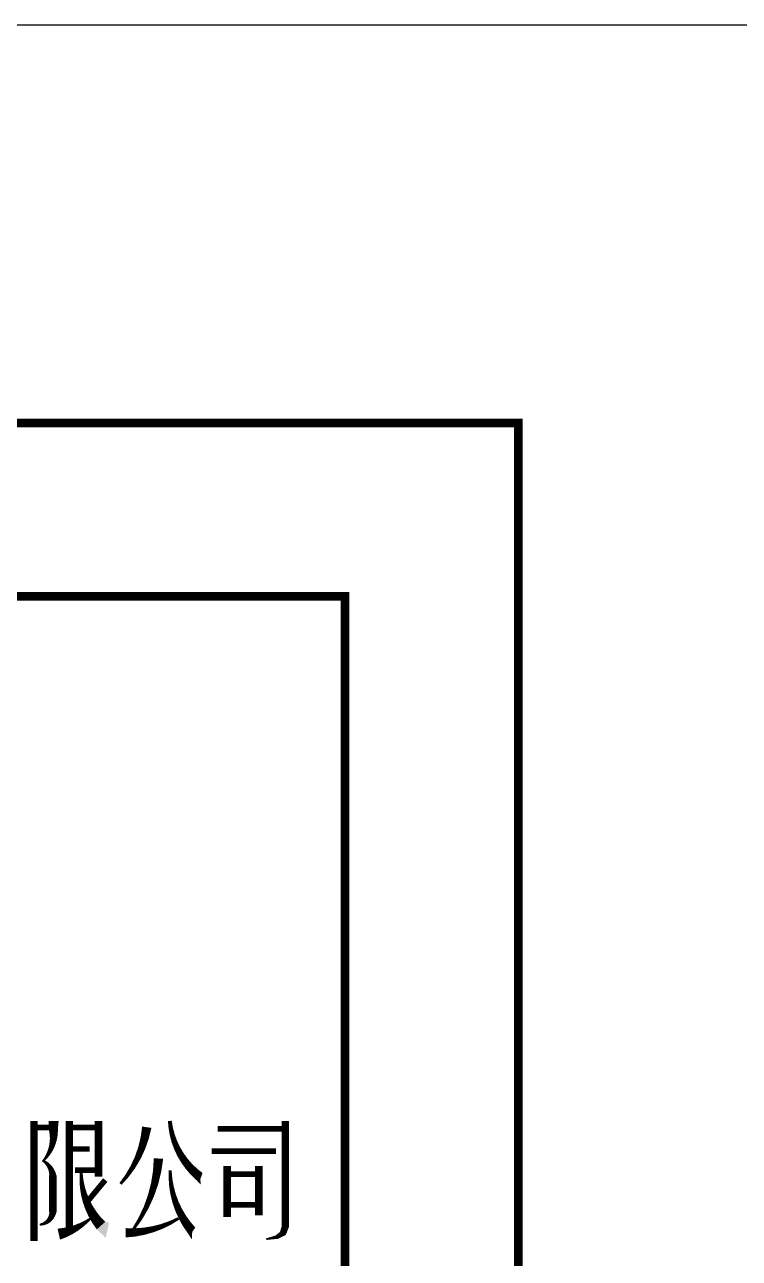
# Model space of a CAD drawing. Extents: x -599358 to 2865263, y -1062760 to 486533.
# Drawn here: x 1093025 to 1104566, y -633460 to -613531 of the extents above; entities that cross this region are included whole.
import ezdxf
from ezdxf.enums import TextEntityAlignment as Align

# ---------------------------------------------------------------- set-up
doc = ezdxf.new("R2010")
doc.units = 0
doc.layers.add('0-cxFrame', color=155, linetype='Continuous')
doc.layers.add('屋面板111', color=6, linetype='Continuous')
doc.layers.add('0-cxText', color=131, linetype='Continuous', lineweight=25)
doc.styles.add('cx_tuming', font='simhei.ttf')
doc.styles.add('cx_tuqian1', font='宋体.shx')
doc.styles.add('黑体', font='simhei.ttf')

# ---------------------------------------------------------------- blocks, each defined once
blk = doc.blocks.new('zjcx_TT(Dragon)')
at = {"color": 7}
for points, const_width in [([(-1793.2, -3025.6), (-1793.2, -3719.3)], 43.3), ([(-1795, -3063.7), (-1679.6, -3063.7)], 32.5), ([(-1589.1, -3025.6), (-1589.1, -3656.7)], 43.3), ([(-1589.1, -3064.4), (-1421.3, -3064.4)], 32.5), ([(-1421.3, -3025.6), (-1421.3, -3347)], 43.3), ([(-733.8, -3070.7), (-343.7, -3070.7)], 32.5), ([(-343.7, -3025.6), (-343.7, -3636.9)], 43.3), ([(-1589.1, -3187.8), (-1472.4, -3187.8)], 32.5), ([(-767.7, -3200.3), (-397.8, -3200.3)], 32.5), ([(-678.8, -3286.4), (-678.8, -3579.5)], 43.3), ([(-495.7, -3286.4), (-495.7, -3571.2)], 43.3), ([(-1684.2, -3338.7), (-1684.2, -3551.8)], 43.3), ([(-1556.7, -3309.1), (-1421.3, -3309.1)], 32.5), ([(-678.8, -3332.3), (-495.7, -3332.3)], 32.5), ([(-1489, -3495.6), (-1381.9, -3366.7)], 32.5), ([(-678.8, -3510), (-495.7, -3510)], 32.5)]:
    blk.add_lwpolyline(points, dxfattribs=dict(at, const_width=const_width))
for points in [[(-1741.8, -3258.4, 10.8, 54.1, 0.234288), (-1682.4, -3066.1, 5.41, 5.41, 0.536482)], [(-1293.8, -3389.1, 16.2, 54.1, 0.148042), (-1142.5, -3062.1, 5.41, 5.41, 0.536482)], [(-1009.5, -3025.6, 21.7, 54.1, 0.207129), (-837.9, -3347.2, 5.41, 5.41, 0.536482)], [(-1744.7, -3253.2, 10.8, 43.3, -0.26408), (-1684.2, -3348.3, 5.41, 5.41, -0.536482)], [(-1219.8, -3650.8, 16.2, 54.1, 0.142589), (-1075, -3242.6, 5.41, 5.41, 0.536482)], [(-1520.9, -3324.4, 16.2, 65, 0.185798), (-1406.6, -3629.6, 5.41, 5.41, 0.536482)], [(-1007.4, -3310.4, 16.2, 54.1, 0.178875), (-883.5, -3658.4, 5.41, 5.41, 0.536482)], [(-1759.6, -3623.9, 10.8, 43.3, 0.391201), (-1684.2, -3542.2, 5.41, 5.41, 0.536482)], [(-1462.8, -3584.8, 10.8, 65, -0.126559), (-1649.8, -3679.1, 5.41, 5.41, 0.536482)], [(-959.3, -3588.5, 16.2, 54.1, -0.134626), (-1265.1, -3671.4, 5.41, 5.41, 0.536482)]]:
    blk.add_lwpolyline(points, format="xyseb", dxfattribs=at)
for points in [[(-1650.7, -3025.6), (-1708.7, -3025.6), (-1655.3, -3071.2), (-1708.7, -3079.3)], [(-833.4, -3361.9), (-821, -3326), (-831.4, -3393), (-854.7, -3368.3)], [(-1360.4, -3613.7), (-1382.3, -3608.1), (-1379.3, -3700), (-1430.9, -3651.1)], [(-880.3, -3666.4), (-862.8, -3641), (-882.7, -3709.7), (-904.3, -3675.7)], [(-384, -3705.6), (-399, -3686.6), (-452.1, -3712.4), (-454.8, -3703.6)], [(-340.5, -3683), (-374, -3665.5), (-384, -3705.6), (-399, -3686.6)], [(-322, -3636.9), (-365.3, -3636.9), (-340.5, -3683), (-374, -3665.5)]]:
    blk.add_solid(points, dxfattribs=at)
at = {"layer": '0-cxFrame', "const_width": 30}
blk.add_lwpolyline([(-7000, -10200.2), (0, -10200.2), (0, 0), (-7000, 0)], close=True, dxfattribs=at)
blk = doc.blocks.new('zjcx_T2(Dragon)')
at = {"layer": '0-cxFrame', "const_width": 50}
blk.add_lwpolyline([(-7000, 40000), (0, 40000), (0, 0), (-7000, 0)], close=True, dxfattribs=at)
at = {"layer": '0-cxFrame'}
blk.add_blockref('zjcx_TT(Dragon)', (0, 40000), dxfattribs=at)
blk = doc.blocks.new('TK22.A2 L(Dragon)')
at = {"layer": '0-cxFrame', "color": 7, "const_width": 0.5}
blk.add_lwpolyline([(0, 0), (-594, 0), (-594, 420), (0, 420)], close=True, dxfattribs=at)
at = {"layer": '0-cxFrame', "const_width": 0.5}
blk.add_lwpolyline([(-10, 10), (-80, 10), (-80, 410), (-10, 410)], close=True, dxfattribs=at)
at = {"layer": '0-cxFrame', "xscale": 0.01, "yscale": 0.01, "zscale": 0.01}
blk.add_blockref('zjcx_T2(Dragon)', (-10, 10), dxfattribs=at)
at = {"style": '黑体', "flags": 4}
blk.add_attdef('图幅', text='', height=3.3, dxfattribs=at).set_placement((-40, 3), align=Align.RIGHT)
at = {"layer": '0-cxText', "flags": 4}
for tag, height, style, p in [('建设单位', 3.5, 'cx_tuming', (-45, 240)), ('项目名称', 3.5, 'cx_tuming', (-45, 210)), ('子项名称', 3.5, 'cx_tuming', (-45, 180)), ('工程编号', 3.3, 'cx_tuqian1', (-35, 165)), ('图名1', 3.5, 'cx_tuming', (-45, 87)), ('图名2', 3.5, 'cx_tuming', (-45, 79)), ('图名3', 3.5, 'cx_tuming', (-45, 71)), ('出图日期', 3.3, 'cx_tuqian1', (-39, 60)), ('专业', 3.3, 'cx_tuqian1', (-55, 52)), ('图号', 3.3, 'cx_tuqian1', (-55, 44)), ('版次', 3.3, 'cx_tuqian1', (-20, 44))]:
    blk.add_attdef(tag, text='', height=height, dxfattribs=dict(at, style=style)).set_placement(p, align=Align.MIDDLE)
at = {"layer": 'Defpoints', "color": 6, "flags": 4}
for tag, height, style, p in [('tufu', 3.3, '黑体', (-12, 12)), ('dwfname', 4, 'cx_tuqian1', (-80, 3))]:
    blk.add_attdef(tag, text='', height=height, dxfattribs=dict(at, style=style)).set_placement(p, align=Align.RIGHT)

msp = doc.modelspace()

# ---------------------------------------------------------------- linework, layer by layer
at = {"layer": '屋面板111', "ltscale": 2500}
msp.add_lwpolyline([(-94863.2, -613531.4), (2392855.7, -613531.4), (2392855.7, -977180.1), (-94863.2, -977180.1)], close=True, dxfattribs=at)

# ---------------------------------------------------------------- block references
at = {"layer": '0-cxFrame', "xscale": 280, "yscale": 280, "zscale": 280}
msp.add_blockref('TK22.A2 L(Dragon)', (1100995.5, -737568), dxfattribs=at)

doc.saveas('drawing.dxf')
